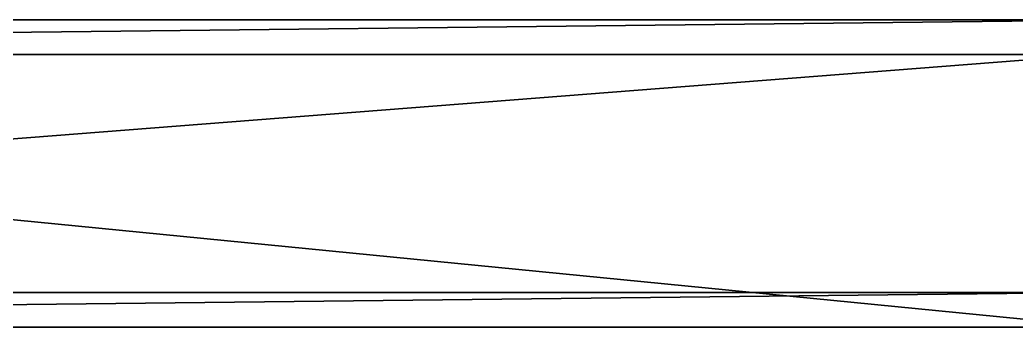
# Model space of a CAD drawing. Header units: millimetres. Extents: x -39 to 131, y -304 to 0.
# Drawn here: x 53.33 to 62.42, y -198.35 to -195.54 of the extents above; entities that cross this region are included whole.
import ezdxf

# ---------------------------------------------------------------- set-up
doc = ezdxf.new("R2010")
doc.units = ezdxf.units.MM
doc.layers.add('CUBE_000_1', color=7, linetype='Continuous')

msp = doc.modelspace()

# ---------------------------------------------------------------- meshes
at = {"layer": 'CUBE_000_1'}
mesh = msp.add_polyface(dxfattribs=at)
corners = [(63.467, -198.3519, 5.8838), (63.1516, -198.0356, 5.907), (34.9438, -198.3519, 7.9784), (63.467, -198.3519, 5.8838), (63.1516, -195.8581, 5.907), (63.1516, -198.0356, 5.907), (63.467, -195.5419, 5.8838), (63.467, -195.5419, 5.8838), (35.2593, -195.8581, 7.9553), (63.1516, -195.8581, 5.907), (63.467, -195.5419, 5.8838), (34.9438, -195.5419, 7.9784), (35.2593, -195.8581, 7.9553), (34.9438, -195.5419, 7.9784), (63.467, -195.5419, 5.8838), (63.2334, -195.5419, 2.7024), (63.467, -195.5419, 5.8838), (63.2334, -198.3519, 2.7024), (63.2334, -195.5419, 2.7024), (63.467, -198.3519, 5.8838), (34.9438, -198.3519, 7.9784), (63.2334, -198.3519, 2.7024), (63.467, -198.3519, 5.8838), (34.7102, -198.3519, 4.797), (34.7102, -195.5419, 4.797), (34.7102, -198.3519, 4.797), (34.9438, -198.3519, 7.9784), (63.2334, -198.3519, 2.7024), (34.7102, -198.3519, 4.797), (34.7102, -195.5419, 4.797), (63.2334, -195.5419, 2.7024), (34.7102, -195.5419, 4.797), (34.9438, -195.5419, 7.9784), (35.2593, -195.8581, 7.9553), (34.9438, -195.5419, 7.9784), (34.9438, -198.3519, 7.9784), (35.2593, -198.0356, 7.9553), (63.1516, -198.0356, 5.907), (35.2593, -198.0356, 7.9553), (34.9438, -198.3519, 7.9784), (63.1516, -195.8581, 5.907), (35.2593, -198.0356, 7.9553), (63.1516, -198.0356, 5.907), (35.2593, -195.8581, 7.9553)]
mesh.append_faces([[corners[k] for k in face] for face in [(0, 1, 2), (3, 4, 5), (6, 4, 3), (7, 8, 9), (10, 11, 12), (13, 14, 15), (16, 17, 18), (16, 19, 17), (20, 21, 22), (20, 23, 21), (24, 25, 26), (27, 28, 29), (27, 29, 30), (13, 15, 31), (24, 26, 32), (33, 34, 35), (33, 35, 36), (37, 38, 39), (40, 41, 42), (40, 43, 41)]])

doc.saveas('drawing.dxf')
